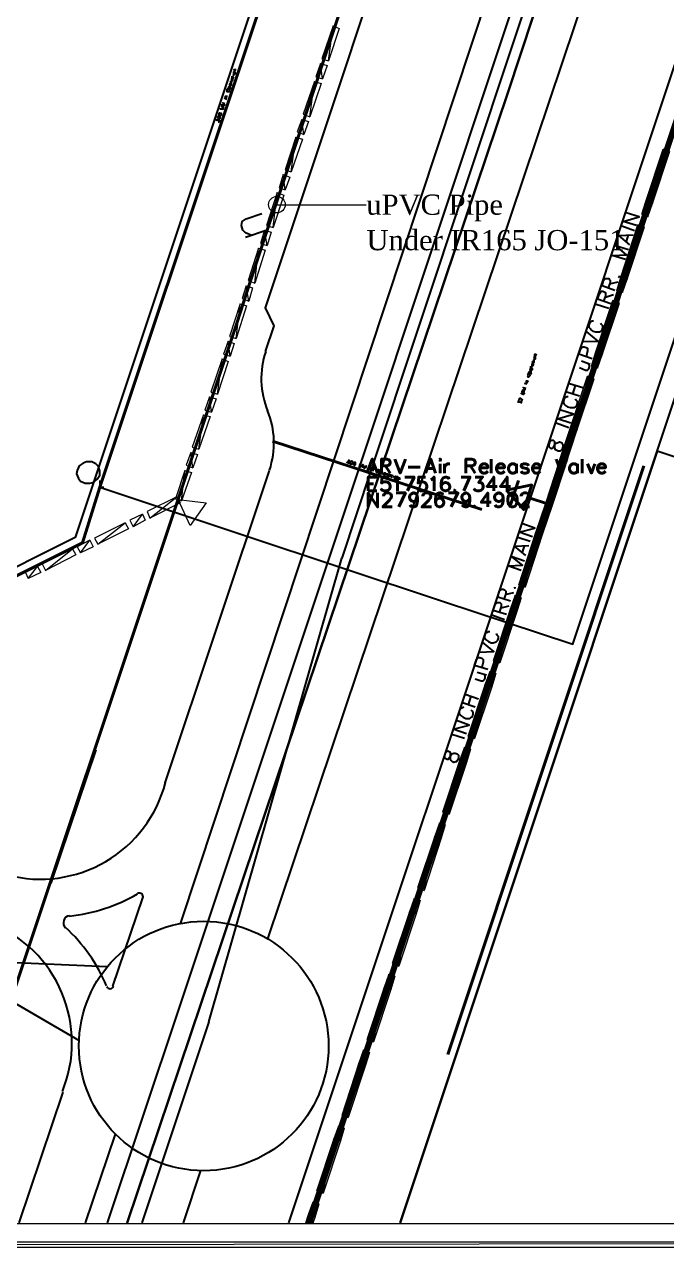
# Model space of a CAD drawing. Header units: inches. Extents: x 5 to 844, y 8 to 596.
# Drawn here: x 439 to 563.3, y 8.1 to 245.1 of the extents above; entities that cross this region are included whole.
import ezdxf

# ---------------------------------------------------------------- set-up
doc = ezdxf.new("R2010")
doc.units = ezdxf.units.IN
doc.header["$MEASUREMENT"] = 0
doc.layers.add('PDF_Geometry', color=7, linetype='Continuous')
doc.layers.add('PDF_Text', color=7, linetype='Continuous')
doc.styles.add('PDF Times New Roman', font='times.ttf')

msp = doc.modelspace()

# ---------------------------------------------------------------- linework, layer by layer
at = {"layer": 'PDF_Geometry', "color": 9, "lineweight": 25, "true_color": 0xbababa}
for points in [[(597.33, 591.67), (448.83, 145.68), (371.7, 106.98), (427.62, 274.76), (430.19, 282.47), (437.91, 279.9), (440.35, 287.61), (432.76, 290.19), (442.92, 321.04), (455.78, 359.61), (481.49, 436.75), (494.35, 475.32), (507.2, 513.89), (519.93, 552.46), (532.79, 591.03), (533.04, 591.67)], [(651.45, 591.67), (616.61, 486.5), (532.53, 231.82), (458.86, 12.87), (532.53, 231.82), (616.61, 486.5), (651.45, 591.67)], [(641.43, 591.67), (469.15, 70.85)], [(486.12, 67.9), (662, 591.67)], [(692.4, 118.74), (561.46, 162.39), (645.41, 414.77), (735.02, 384.94)], [(692.4, 118.74), (561.46, 162.39), (511.7, 12.87)], [(455.01, 62.5), (422.61, 63.91), (449.61, 48.23)], [(456.55, 30.1), (450.76, 12.87)], [(469.79, 12.87), (473.13, 23.03)]]:
    msp.add_lwpolyline(points, dxfattribs=at)
at = {"layer": 'PDF_Geometry', "lineweight": 25}
for points in [[(597.33, 591.67), (448.83, 145.68), (371.7, 106.98), (427.62, 274.76), (430.19, 282.47), (437.91, 279.9), (440.35, 287.61), (432.76, 290.19), (442.92, 321.04), (455.78, 359.61), (481.49, 436.75), (494.35, 475.32), (507.2, 513.89), (519.93, 552.46), (532.79, 591.03), (533.04, 591.67)], [(511.7, 12.87), (561.46, 162.39), (645.41, 414.76), (696.84, 569.04), (704.29, 591.67)], [(557.47, 206.1), (554.9, 206.88), (557.99, 207.78), (555.42, 208.55)], [(557.47, 206.1), (554.9, 206.88), (557.99, 207.78), (555.42, 208.55)], [(556.19, 202.38), (554, 204.18), (556.83, 204.3)], [(556.19, 202.38), (554, 204.18), (556.83, 204.3)], [(557.09, 205.08), (554.64, 205.98)], [(557.09, 205.08), (554.64, 205.98)], [(555.54, 203.02), (555.93, 204.3)], [(555.54, 203.02), (555.93, 204.3)], [(555.29, 199.55), (552.72, 200.32), (555.54, 200.45), (553.36, 202.25), (555.93, 201.48)], [(555.29, 199.55), (552.72, 200.32), (555.54, 200.45), (553.36, 202.25), (555.93, 201.48)], [(553.23, 193.5), (550.79, 194.4), (551.04, 195.43), (551.3, 195.82), (551.56, 195.82), (551.82, 195.82), (552.07, 195.82), (552.2, 195.56), (552.33, 195.43), (552.33, 195.05), (551.94, 194.02)], [(553.23, 193.5), (550.79, 194.4), (551.04, 195.43), (551.3, 195.82), (551.56, 195.82), (551.82, 195.82), (552.07, 195.82), (552.2, 195.56), (552.33, 195.43), (552.33, 195.05), (551.94, 194.02)], [(552.2, 194.79), (553.87, 195.18)], [(552.2, 194.79), (553.87, 195.18)], [(553.87, 196.2), (554, 196.08), (554.13, 196.2), (554.13, 196.33)], [(553.87, 196.2), (554, 196.08), (554.13, 196.2), (554.13, 196.33)], [(552.46, 190.93), (549.89, 191.83), (550.27, 192.86), (550.53, 193.25), (550.66, 193.38), (550.92, 193.38), (551.17, 193.25), (551.43, 193.12), (551.43, 192.86), (551.43, 192.48), (551.04, 191.45)], [(552.46, 190.93), (549.89, 191.83), (550.27, 192.86), (550.53, 193.25), (550.66, 193.38), (550.92, 193.38), (551.17, 193.25), (551.43, 193.12), (551.43, 192.86), (551.43, 192.48), (551.04, 191.45)], [(551.43, 192.22), (552.97, 192.73)], [(551.43, 192.22), (552.97, 192.73)], [(552.07, 190.03), (549.63, 190.8)], [(552.07, 190.03), (549.63, 190.8)], [(549.12, 187.59), (548.86, 187.59), (548.6, 187.46), (548.34, 187.2), (548.22, 186.82), (548.22, 186.43), (548.47, 186.18), (548.6, 185.92), (548.99, 185.66), (549.5, 185.53), (549.89, 185.53), (550.27, 185.53), (550.53, 185.66), (550.79, 185.92), (550.92, 186.43), (550.92, 186.69), (550.66, 186.95), (550.53, 187.2)], [(549.12, 187.59), (548.86, 187.59), (548.6, 187.46), (548.34, 187.2), (548.22, 186.82), (548.22, 186.43), (548.47, 186.18), (548.6, 185.92), (548.99, 185.66), (549.5, 185.53), (549.89, 185.53), (550.27, 185.53), (550.53, 185.66), (550.79, 185.92), (550.92, 186.43), (550.92, 186.69), (550.66, 186.95), (550.53, 187.2)], [(547.19, 183.61), (550.02, 183.73), (547.83, 185.53)], [(547.19, 183.61), (550.02, 183.73), (547.83, 185.53)], [(548.86, 180.26), (546.29, 181.16), (546.67, 182.19), (546.93, 182.45), (547.06, 182.58), (547.32, 182.58), (547.7, 182.45), (547.96, 182.32), (547.96, 182.19), (547.96, 181.81), (547.7, 180.65)], [(548.86, 180.26), (546.29, 181.16), (546.67, 182.19), (546.93, 182.45), (547.06, 182.58), (547.32, 182.58), (547.7, 182.45), (547.96, 182.32), (547.96, 182.19), (547.96, 181.81), (547.7, 180.65)], [(546.42, 178.59), (547.57, 178.08), (547.96, 178.08), (548.22, 178.33), (548.34, 178.72), (548.34, 178.98), (548.09, 179.49)], [(546.42, 178.59), (547.57, 178.08), (547.96, 178.08), (548.22, 178.33), (548.34, 178.72), (548.34, 178.98), (548.09, 179.49)], [(546.8, 179.88), (548.47, 179.23)], [(546.8, 179.88), (548.47, 179.23)], [(544.49, 175.51), (547.06, 174.73)], [(544.49, 175.51), (547.06, 174.73)], [(546.42, 173.06), (543.97, 173.83)], [(546.42, 173.06), (543.97, 173.83)], [(545.13, 173.45), (545.64, 175.12)], [(545.13, 173.45), (545.64, 175.12)], [(544.23, 172.93), (543.97, 172.93), (543.72, 172.81), (543.46, 172.55), (543.33, 172.03), (543.33, 171.78), (543.46, 171.52), (543.72, 171.26), (544.1, 171.01), (544.62, 170.88), (545, 170.88), (545.39, 170.88), (545.64, 171.01), (545.9, 171.26), (546.03, 171.65), (546.03, 172.03), (545.77, 172.29), (545.64, 172.55)], [(544.23, 172.93), (543.97, 172.93), (543.72, 172.81), (543.46, 172.55), (543.33, 172.03), (543.33, 171.78), (543.46, 171.52), (543.72, 171.26), (544.1, 171.01), (544.62, 170.88), (545, 170.88), (545.39, 170.88), (545.64, 171.01), (545.9, 171.26), (546.03, 171.65), (546.03, 172.03), (545.77, 172.29), (545.64, 172.55)], [(544.74, 167.79), (542.17, 168.69), (545.26, 169.59), (542.82, 170.36)], [(544.74, 167.79), (542.17, 168.69), (545.26, 169.59), (542.82, 170.36)], [(544.36, 166.89), (541.92, 167.79)], [(544.36, 166.89), (541.92, 167.79)], [(540.5, 163.68), (540.5, 163.29), (540.76, 163.03), (541.02, 162.91), (541.27, 163.03), (541.4, 163.16), (541.66, 163.68), (541.92, 163.93), (542.3, 164.06), (542.56, 164.19), (542.94, 164.06), (543.07, 163.81), (543.2, 163.68), (543.2, 163.29), (543.07, 162.78), (542.82, 162.52), (542.69, 162.39), (542.3, 162.39), (542.04, 162.52), (541.79, 162.65), (541.66, 163.03), (541.66, 163.42), (541.66, 163.93), (541.66, 164.19), (541.4, 164.45), (541.14, 164.45), (540.89, 164.45), (540.63, 164.06), (540.5, 163.68)], [(540.5, 163.68), (540.5, 163.29), (540.76, 163.03), (541.02, 162.91), (541.27, 163.03), (541.4, 163.16), (541.66, 163.68), (541.92, 163.93), (542.3, 164.06), (542.56, 164.19), (542.94, 164.06), (543.07, 163.81), (543.2, 163.68), (543.2, 163.29), (543.07, 162.78), (542.82, 162.52), (542.69, 162.39), (542.3, 162.39), (542.04, 162.52), (541.79, 162.65), (541.66, 163.03), (541.66, 163.42), (541.66, 163.93), (541.66, 164.19), (541.4, 164.45), (541.14, 164.45), (540.89, 164.45), (540.63, 164.06), (540.5, 163.68)], [(537.29, 145.81), (534.72, 146.71), (537.8, 147.48), (535.23, 148.38)], [(537.29, 145.81), (534.72, 146.71), (537.8, 147.48), (535.23, 148.38)], [(536.9, 144.91), (534.46, 145.68)], [(536.9, 144.91), (534.46, 145.68)], [(536, 142.21), (533.82, 144.01), (536.64, 144.14)], [(536, 142.21), (533.82, 144.01), (536.64, 144.14)], [(535.36, 142.85), (535.74, 144.01)], [(535.36, 142.85), (535.74, 144.01)], [(535.1, 139.25), (532.53, 140.15), (535.36, 140.28), (533.17, 142.08), (535.74, 141.18)], [(535.1, 139.25), (532.53, 140.15), (535.36, 140.28), (533.17, 142.08), (535.74, 141.18)], [(533.04, 133.34), (530.6, 134.11), (530.86, 135.26), (531.12, 135.52), (531.37, 135.65), (531.63, 135.65), (531.89, 135.52), (532.02, 135.39), (532.14, 135.26), (532.14, 134.75), (531.76, 133.72)], [(533.04, 133.34), (530.6, 134.11), (530.86, 135.26), (531.12, 135.52), (531.37, 135.65), (531.63, 135.65), (531.89, 135.52), (532.02, 135.39), (532.14, 135.26), (532.14, 134.75), (531.76, 133.72)], [(533.69, 136.04), (533.82, 135.91), (533.94, 135.91), (533.94, 136.04)], [(533.69, 136.04), (533.82, 135.91), (533.94, 135.91), (533.94, 136.04)], [(532.27, 130.76), (529.7, 131.54), (530.09, 132.69), (530.34, 132.95), (530.47, 133.08), (530.73, 133.08), (530.99, 133.08), (531.24, 132.82), (531.24, 132.69), (531.24, 132.31), (530.86, 131.15)], [(532.27, 130.76), (529.7, 131.54), (530.09, 132.69), (530.34, 132.95), (530.47, 133.08), (530.73, 133.08), (530.99, 133.08), (531.24, 132.82), (531.24, 132.69), (531.24, 132.31), (530.86, 131.15)], [(532.02, 134.62), (533.69, 135.01)], [(532.02, 134.62), (533.69, 135.01)], [(531.89, 129.74), (529.44, 130.64)], [(531.89, 129.74), (529.44, 130.64)], [(531.24, 132.05), (532.79, 132.44)], [(531.24, 132.05), (532.79, 132.44)], [(529.06, 127.42), (528.67, 127.42), (528.42, 127.17), (528.16, 127.04), (528.03, 126.52), (528.03, 126.27), (528.29, 125.88), (528.42, 125.75), (528.8, 125.49), (529.32, 125.24), (529.7, 125.24), (530.09, 125.37), (530.34, 125.49), (530.6, 125.75), (530.73, 126.14), (530.73, 126.52), (530.47, 126.78), (530.34, 127.04)], [(529.06, 127.42), (528.67, 127.42), (528.42, 127.17), (528.16, 127.04), (528.03, 126.52), (528.03, 126.27), (528.29, 125.88), (528.42, 125.75), (528.8, 125.49), (529.32, 125.24), (529.7, 125.24), (530.09, 125.37), (530.34, 125.49), (530.6, 125.75), (530.73, 126.14), (530.73, 126.52), (530.47, 126.78), (530.34, 127.04)], [(527, 123.44), (529.83, 123.57), (527.65, 125.37)], [(527, 123.44), (529.83, 123.57), (527.65, 125.37)], [(528.67, 120.09), (526.1, 120.87), (526.49, 122.02), (526.75, 122.28), (526.87, 122.41), (527.13, 122.41), (527.52, 122.28), (527.77, 122.02), (527.77, 121.89), (527.77, 121.51), (527.52, 120.48)], [(528.67, 120.09), (526.1, 120.87), (526.49, 122.02), (526.75, 122.28), (526.87, 122.41), (527.13, 122.41), (527.52, 122.28), (527.77, 122.02), (527.77, 121.89), (527.77, 121.51), (527.52, 120.48)], [(526.23, 118.29), (527.39, 117.91), (527.77, 117.91), (528.03, 118.17), (528.16, 118.42), (528.16, 118.81), (527.9, 119.19)], [(526.23, 118.29), (527.39, 117.91), (527.77, 117.91), (528.03, 118.17), (528.16, 118.42), (528.16, 118.81), (527.9, 119.19)], [(526.62, 119.58), (528.42, 119.07)], [(526.62, 119.58), (528.42, 119.07)], [(524.3, 115.34), (526.87, 114.44)], [(524.3, 115.34), (526.87, 114.44)], [(524.95, 113.28), (525.46, 114.95)], [(524.95, 113.28), (525.46, 114.95)], [(524.05, 112.77), (523.79, 112.64), (523.53, 112.51), (523.27, 112.38), (523.15, 111.87), (523.15, 111.61), (523.4, 111.22), (523.53, 111.09), (523.92, 110.84), (524.43, 110.58), (524.82, 110.58), (525.2, 110.58), (525.46, 110.84), (525.72, 110.97), (525.85, 111.48), (525.85, 111.74), (525.59, 112.12), (525.46, 112.25)], [(524.05, 112.77), (523.79, 112.64), (523.53, 112.51), (523.27, 112.38), (523.15, 111.87), (523.15, 111.61), (523.4, 111.22), (523.53, 111.09), (523.92, 110.84), (524.43, 110.58), (524.82, 110.58), (525.2, 110.58), (525.46, 110.84), (525.72, 110.97), (525.85, 111.48), (525.85, 111.74), (525.59, 112.12), (525.46, 112.25)], [(526.23, 112.77), (523.79, 113.67)], [(526.23, 112.77), (523.79, 113.67)], [(524.56, 107.62), (521.99, 108.52), (525.07, 109.29), (522.63, 110.19)], [(524.56, 107.62), (521.99, 108.52), (525.07, 109.29), (522.63, 110.19)], [(524.17, 106.72), (521.73, 107.49)], [(524.17, 106.72), (521.73, 107.49)], [(520.32, 103.38), (520.32, 102.99), (520.57, 102.87), (520.83, 102.74), (521.09, 102.74), (521.22, 102.99), (521.47, 103.38), (521.73, 103.77), (522.12, 103.89), (522.37, 103.89), (522.76, 103.77), (522.89, 103.64), (523.02, 103.51), (523.02, 102.99), (522.89, 102.61), (522.63, 102.22), (522.5, 102.22), (522.12, 102.09), (521.86, 102.22), (521.6, 102.48), (521.47, 102.74), (521.47, 103.12), (521.47, 103.64), (521.47, 104.02), (521.22, 104.15), (520.96, 104.28), (520.7, 104.15), (520.45, 103.89), (520.32, 103.38)], [(520.32, 103.38), (520.32, 102.99), (520.57, 102.87), (520.83, 102.74), (521.09, 102.74), (521.22, 102.99), (521.47, 103.38), (521.73, 103.77), (522.12, 103.89), (522.37, 103.89), (522.76, 103.77), (522.89, 103.64), (523.02, 103.51), (523.02, 102.99), (522.89, 102.61), (522.63, 102.22), (522.5, 102.22), (522.12, 102.09), (521.86, 102.22), (521.6, 102.48), (521.47, 102.74), (521.47, 103.12), (521.47, 103.64), (521.47, 104.02), (521.22, 104.15), (520.96, 104.28), (520.7, 104.15), (520.45, 103.89), (520.32, 103.38)]]:
    msp.add_lwpolyline(points, dxfattribs=at)
at = {"layer": 'PDF_Geometry', "color": 252, "lineweight": 20, "true_color": 0x989898}
for points in [[(533.04, 591.67), (532.79, 591.03), (519.93, 552.46), (507.2, 513.89), (494.35, 475.32), (481.49, 436.75), (455.78, 359.61), (442.92, 321.04), (432.76, 290.19), (440.35, 287.61), (437.91, 279.9), (430.19, 282.47), (427.62, 274.76), (371.7, 106.98), (448.83, 145.68), (597.33, 591.67)], [(704.29, 591.67), (696.84, 569.04), (645.41, 414.76), (561.46, 162.39), (511.7, 12.87)]]:
    msp.add_lwpolyline(points, dxfattribs=at)
at = {"layer": 'PDF_Geometry', "color": 252, "lineweight": 25, "true_color": 0x989898}
for points in [[(619.18, 591.67), (485.6, 190.16), (487.28, 186.69), (485.6, 181.68)], [(682.69, 591.67), (542.82, 171.13)], [(562.1, 327.47), (506.05, 158.66), (500.39, 141.69)], [(559.91, 328.11), (503.86, 159.43)], [(542.82, 171.13), (490.1, 12.87)], [(503.86, 159.43), (468.89, 54.4)], [(486.38, 158.66), (466.19, 98.11)], [(474.68, 51.83), (500.39, 141.69)], [(461.82, 75.87), (456.03, 58.77)], [(468.89, 54.4), (455.01, 12.87)], [(474.68, 51.83), (461.69, 12.87)], [(446.39, 38.2), (437.91, 12.87)]]:
    msp.add_lwpolyline(points, dxfattribs=at)
at = {"layer": 'PDF_Geometry', "color": 212, "lineweight": 40, "true_color": 0xb800b8}
for points in [[(485.99, 205.2), (488.3, 212.15), (518.26, 302.66), (566.09, 446.39), (614.55, 591.67)], [(485.99, 205.2), (482.65, 195.18), (480.08, 187.2), (421.96, 12.87)]]:
    msp.add_lwpolyline(points, dxfattribs=at)
at = {"layer": 'PDF_Geometry', "color": 3, "lineweight": 90}
for points in [[(686.81, 591.67), (681.02, 574.31), (629.6, 420.04), (543.07, 159.95), (540.5, 152.11)], [(494.09, 12.87), (540.5, 152.11)]]:
    msp.add_lwpolyline(points, dxfattribs=at)
at = {"layer": 'PDF_Geometry', "color": 6, "lineweight": 40}
for points in [[(454.11, 156.99), (504.12, 307.03)], [(487.02, 164.32), (527.52, 151.08)], [(520.96, 45.53), (558.89, 159.56)], [(370.15, 106.34), (372.34, 105.69), (380.05, 109.55), (450.25, 144.65), (453.59, 155.45), (454.11, 156.99)], [(533.04, 151.98), (534.59, 156.74)], [(532.27, 154.81), (537.16, 155.84), (535.62, 151.08), (532.27, 154.81)], [(536.39, 153.39), (540.5, 152.11)]]:
    msp.add_lwpolyline(points, dxfattribs=at)
at = {"layer": 'PDF_Geometry', "color": 3, "lineweight": 0}
for points in [[(496.53, 238.37), (497.82, 237.99), (498.72, 244.8), (496.53, 238.37)], [(497.82, 237.99), (498.72, 244.8), (499.88, 244.29), (497.82, 237.99)], [(495.38, 234.9), (496.66, 234.52), (496.28, 237.47), (495.38, 234.9)], [(496.66, 234.52), (496.28, 237.47), (497.56, 237.09), (496.66, 234.52)], [(492.93, 227.7), (494.22, 227.19), (495.12, 234), (492.93, 227.7)], [(494.22, 227.19), (495.12, 234), (496.4, 233.62), (494.22, 227.19)], [(491.78, 224.23), (493.06, 223.72), (492.68, 226.67), (491.78, 224.23)], [(493.06, 223.72), (492.68, 226.67), (493.96, 226.29), (493.06, 223.72)], [(489.46, 216.9), (490.62, 216.52), (491.52, 223.2), (489.46, 216.9)], [(490.62, 216.52), (491.52, 223.2), (492.8, 222.82), (490.62, 216.52)], [(562.61, 220.89), (560.56, 210.35), (559.27, 210.73), (562.61, 220.89)], [(563.9, 220.5), (562.61, 220.89), (560.56, 210.35), (563.9, 220.5)], [(488.3, 213.43), (489.46, 213.05), (489.08, 216), (488.3, 213.43)], [(489.46, 213.05), (489.08, 216), (490.36, 215.49), (489.46, 213.05)], [(485.86, 206.1), (487.15, 205.72), (487.92, 212.53), (485.86, 206.1)], [(487.15, 205.72), (487.92, 212.53), (489.2, 212.02), (487.15, 205.72)], [(559.27, 210.73), (559.66, 207.78), (558.5, 208.29), (559.27, 210.73)], [(560.56, 210.35), (559.27, 210.73), (559.66, 207.78), (560.56, 210.35)], [(557.73, 206.23), (555.67, 195.69), (554.39, 196.08), (557.73, 206.23)], [(559.01, 205.85), (557.73, 206.23), (555.67, 195.69), (559.01, 205.85)], [(484.7, 202.63), (485.99, 202.25), (485.48, 205.2), (484.7, 202.63)], [(485.99, 202.25), (485.48, 205.2), (486.76, 204.82), (485.99, 202.25)], [(482.26, 195.43), (483.55, 194.92), (484.32, 201.73), (482.26, 195.43)], [(483.55, 194.92), (484.32, 201.73), (485.6, 201.35), (483.55, 194.92)], [(481.1, 191.96), (482.39, 191.45), (481.88, 194.4), (481.1, 191.96)], [(482.39, 191.45), (481.88, 194.4), (483.16, 194.02), (482.39, 191.45)], [(554.39, 196.08), (554.77, 193.12), (553.62, 193.5), (554.39, 196.08)], [(555.67, 195.69), (554.39, 196.08), (554.77, 193.12), (555.67, 195.69)], [(478.66, 184.63), (479.95, 184.25), (480.72, 190.93), (478.66, 184.63)], [(479.95, 184.25), (480.72, 190.93), (482, 190.55), (479.95, 184.25)], [(552.84, 191.58), (550.79, 181.03), (549.5, 181.42), (552.84, 191.58)], [(554.13, 191.06), (552.84, 191.58), (550.79, 181.03), (554.13, 191.06)], [(477.5, 181.16), (478.79, 180.78), (478.4, 183.73), (477.5, 181.16)], [(478.79, 180.78), (478.4, 183.73), (479.56, 183.22), (478.79, 180.78)], [(475.06, 173.83), (476.35, 173.45), (477.25, 180.26), (475.06, 173.83)], [(476.35, 173.45), (477.25, 180.26), (478.4, 179.75), (476.35, 173.45)], [(549.5, 181.42), (549.89, 178.46), (548.73, 178.85), (549.5, 181.42)], [(550.79, 181.03), (549.5, 181.42), (549.89, 178.46), (550.79, 181.03)], [(547.96, 176.92), (545.9, 166.38), (544.62, 166.76), (547.96, 176.92)], [(549.24, 176.41), (547.96, 176.92), (545.9, 166.38), (549.24, 176.41)], [(473.9, 170.36), (475.19, 169.98), (474.8, 172.93), (473.9, 170.36)], [(475.19, 169.98), (474.8, 172.93), (476.09, 172.55), (475.19, 169.98)], [(471.46, 163.16), (472.75, 162.78), (473.65, 169.46), (471.46, 163.16)], [(472.75, 162.78), (473.65, 169.46), (474.93, 169.08), (472.75, 162.78)], [(544.62, 166.76), (543.72, 159.69), (542.43, 160.21), (544.62, 166.76)], [(545.9, 166.38), (544.62, 166.76), (543.72, 159.69), (545.9, 166.38)], [(470.31, 159.69), (471.59, 159.18), (471.21, 162.13), (470.31, 159.69)], [(471.59, 159.18), (471.21, 162.13), (472.49, 161.75), (471.59, 159.18)], [(539.86, 152.24), (541.14, 151.85), (542.43, 160.21), (539.86, 152.24)], [(541.14, 151.85), (542.43, 160.21), (543.72, 159.69), (541.14, 151.85)], [(543.72, 159.69), (542.43, 160.21)], [(468.25, 153.14), (469.41, 152.75), (470.05, 158.66), (468.25, 153.14)], [(469.41, 152.75), (470.05, 158.66), (471.33, 158.28), (469.41, 152.75)], [(462.72, 150.69), (463.23, 149.41), (468.51, 153.52), (462.72, 150.69)], [(463.23, 149.41), (468.51, 153.52), (469.15, 152.36), (463.23, 149.41)], [(537.93, 146.58), (539.22, 146.19), (539.86, 152.24), (537.93, 146.58)], [(539.22, 146.19), (539.86, 152.24), (541.14, 151.85), (539.22, 146.19)], [(539.86, 152.24), (541.14, 151.85)], [(459.38, 149.02), (460.02, 147.74), (461.82, 150.18), (459.38, 149.02)], [(460.02, 147.74), (461.82, 150.18), (462.33, 149.02), (460.02, 147.74)], [(452.56, 145.55), (453.21, 144.39), (458.48, 148.51), (452.56, 145.55)], [(453.21, 144.39), (458.48, 148.51), (459.12, 147.35), (453.21, 144.39)], [(449.22, 143.88), (449.86, 142.72), (451.66, 145.16), (449.22, 143.88)], [(449.86, 142.72), (451.66, 145.16), (452.31, 143.88), (449.86, 142.72)], [(534.59, 136.42), (535.87, 136.04), (537.93, 146.58), (534.59, 136.42)], [(535.87, 136.04), (537.93, 146.58), (539.22, 146.19), (535.87, 136.04)], [(442.41, 140.54), (443.05, 139.25), (448.32, 143.49), (442.41, 140.54)], [(443.05, 139.25), (448.32, 143.49), (448.96, 142.34), (443.05, 139.25)], [(439.19, 138.86), (439.71, 137.71), (441.51, 140.02), (439.19, 138.86)], [(439.71, 137.71), (441.51, 140.02), (442.15, 138.86), (439.71, 137.71)], [(533.04, 131.92), (534.33, 131.54), (533.94, 134.49), (533.04, 131.92)], [(534.33, 131.54), (533.94, 134.49), (535.1, 133.98), (534.33, 131.54)], [(529.7, 121.77), (530.99, 121.38), (533.04, 131.92), (529.7, 121.77)], [(530.99, 121.38), (533.04, 131.92), (534.33, 131.54), (530.99, 121.38)], [(528.16, 117.27), (529.44, 116.75), (529.06, 119.71), (528.16, 117.27)], [(529.44, 116.75), (529.06, 119.71), (530.22, 119.32), (529.44, 116.75)], [(524.82, 107.11), (526.1, 106.72), (528.16, 117.27), (524.82, 107.11)], [(526.1, 106.72), (528.16, 117.27), (529.44, 116.75), (526.1, 106.72)], [(523.27, 102.61), (524.56, 102.09), (524.17, 105.05), (523.27, 102.61)], [(524.56, 102.09), (524.17, 105.05), (525.33, 104.67), (524.56, 102.09)], [(519.93, 92.45), (521.22, 92.07), (523.27, 102.61), (519.93, 92.45)], [(521.22, 92.07), (523.27, 102.61), (524.56, 102.09), (521.22, 92.07)], [(518.39, 87.82), (519.67, 87.44), (519.29, 90.4), (518.39, 87.82)], [(519.67, 87.44), (519.29, 90.4), (520.45, 90.01), (519.67, 87.44)], [(515.05, 77.8), (516.33, 77.28), (518.39, 87.82), (515.05, 77.8)], [(516.33, 77.28), (518.39, 87.82), (519.67, 87.44), (516.33, 77.28)], [(513.5, 73.17), (514.79, 72.78), (514.4, 75.74), (513.5, 73.17)], [(514.79, 72.78), (514.4, 75.74), (515.56, 75.35), (514.79, 72.78)], [(510.16, 63.14), (511.45, 62.63), (513.5, 73.17), (510.16, 63.14)], [(511.45, 62.63), (513.5, 73.17), (514.79, 72.78), (511.45, 62.63)], [(508.62, 58.51), (509.9, 58.13), (509.52, 61.08), (508.62, 58.51)], [(509.9, 58.13), (509.52, 61.08), (510.67, 60.7), (509.9, 58.13)], [(505.27, 48.35), (506.56, 47.97), (508.62, 58.51), (505.27, 48.35)], [(506.56, 47.97), (508.62, 58.51), (509.9, 58.13), (506.56, 47.97)], [(503.73, 43.85), (505.02, 43.47), (504.63, 46.43), (503.73, 43.85)], [(505.02, 43.47), (504.63, 46.43), (505.79, 45.91), (505.02, 43.47)], [(500.39, 33.7), (501.67, 33.31), (503.73, 43.85), (500.39, 33.7)], [(501.67, 33.31), (503.73, 43.85), (505.02, 43.47), (501.67, 33.31)], [(498.85, 29.2), (500.13, 28.81), (499.75, 31.64), (498.85, 29.2)], [(500.13, 28.81), (499.75, 31.64), (500.9, 31.26), (500.13, 28.81)], [(495.5, 19.04), (496.79, 18.66), (498.85, 29.2), (495.5, 19.04)], [(496.79, 18.66), (498.85, 29.2), (500.13, 28.81), (496.79, 18.66)], [(494.86, 16.98), (495.25, 14.03), (493.96, 14.54), (494.86, 16.98)], [(496.02, 16.6), (494.86, 16.98), (495.25, 14.03), (496.02, 16.6)], [(493.96, 14.54), (494.86, 12.87), (493.45, 12.87), (493.96, 14.54)], [(495.25, 14.03), (493.96, 14.54), (494.86, 12.87), (495.25, 14.03)]]:
    msp.add_lwpolyline(points, dxfattribs=at)
at = {"layer": 'PDF_Geometry', "color": 1, "lineweight": 25}
for points in [[(479.05, 234.9), (479.43, 234.77), (479.56, 234.9)], [(479.05, 234.65), (479.43, 234.52)], [(479.18, 235.29), (479.18, 235.29)], [(479.18, 234.77), (479.18, 235.03)], [(479.3, 235.29), (479.56, 235.16)], [(479.43, 235.67), (479.43, 235.55), (479.43, 235.42), (479.56, 235.42), (479.69, 235.42), (479.69, 235.55), (479.82, 235.55), (479.82, 235.67), (479.69, 235.8), (479.56, 235.8), (479.43, 235.8), (479.43, 235.67)], [(479.69, 236.06), (479.56, 236.19), (479.56, 236.32), (479.69, 236.32), (479.95, 236.32)], [(479.82, 235.93), (479.56, 236.06)], [(478.15, 232.33), (478.15, 232.2), (478.15, 232.07), (478.28, 232.07), (478.4, 232.07), (478.53, 232.07), (478.66, 232.07), (478.66, 232.2), (478.66, 232.33), (478.66, 232.46), (478.53, 232.46), (478.4, 232.59), (478.28, 232.59), (478.28, 232.46), (478.15, 232.46), (478.15, 232.33)], [(478.4, 232.72), (478.92, 232.59)], [(478.53, 232.72), (478.53, 232.85), (478.53, 232.97), (478.66, 232.97), (478.66, 233.1), (478.79, 232.97), (478.79, 232.85), (478.79, 232.72), (478.66, 232.59)], [(478.79, 233.23), (478.92, 233.62), (478.79, 233.62), (478.66, 233.49), (478.66, 233.36), (478.79, 233.23), (478.92, 233.23), (479.05, 233.36), (479.05, 233.49), (479.05, 233.62)], [(479.18, 233.75), (478.79, 233.87)], [(478.92, 233.75), (478.92, 233.87), (478.92, 234), (478.92, 234.13)], [(479.18, 234.52), (479.05, 234.52), (479.05, 234.39), (479.05, 234.26), (479.05, 234.13), (479.18, 234.13), (479.3, 234.26), (479.3, 234.39), (479.3, 234.52)], [(477.63, 229.25), (477.12, 229.5), (477.76, 229.5), (477.38, 229.89), (477.76, 229.76)], [(478.15, 230.53), (477.63, 230.79)], [(478.15, 230.79), (477.89, 230.92), (477.89, 231.05), (477.89, 231.17), (478.02, 231.17), (478.28, 231.17)], [(476.6, 227.7), (476.6, 227.57), (476.73, 227.45), (476.86, 227.45), (476.99, 227.45), (477.12, 227.57), (477.12, 227.7), (477.12, 227.83), (476.99, 227.83), (476.86, 227.83), (476.73, 227.96), (476.6, 227.83), (476.6, 227.7)], [(477.38, 228.6), (476.86, 228.73), (477.5, 228.73), (477.12, 229.25), (477.63, 228.99)], [(476.09, 226.42), (476.22, 226.67), (476.35, 226.55), (476.48, 226.55), (476.48, 226.67), (476.6, 226.67), (476.73, 226.55), (476.73, 226.42), (476.73, 226.29), (476.6, 226.29), (476.6, 226.16), (476.48, 226.16)], [(476.35, 227.19), (476.35, 227.06), (476.48, 226.93), (476.6, 226.93), (476.6, 226.8), (476.73, 226.8), (476.86, 226.93), (476.86, 227.06), (476.86, 227.19), (476.73, 227.32), (476.6, 227.32), (476.48, 227.32), (476.35, 227.19)], [(483.03, 204.18), (481.75, 204.69), (481.23, 205.2), (480.98, 206.1), (481.1, 206.88), (481.88, 207.39), (484.96, 208.42)], [(485.99, 205.2), (481.75, 203.79)], [(537.29, 180.13), (537.29, 180.13)], [(537.54, 180.39), (537.67, 180.26), (537.8, 180.26), (537.93, 180.26), (537.93, 180.39), (537.93, 180.52), (537.8, 180.65), (537.67, 180.65), (537.67, 180.52), (537.54, 180.39)], [(538.06, 180.78), (537.67, 180.78)], [(537.8, 180.78), (537.8, 180.91), (537.8, 181.03), (537.8, 181.16), (537.93, 181.16), (538.19, 181.03)], [(537.16, 177.31), (536.64, 177.56), (536.64, 177.69), (536.77, 177.82), (536.9, 177.82), (537.03, 177.82), (537.03, 177.69), (537.03, 177.56), (536.9, 177.43)], [(536.9, 178.08), (537.03, 178.46), (536.9, 178.33), (536.9, 178.21), (536.9, 178.08), (537.03, 178.08), (537.16, 178.08), (537.29, 178.21), (537.29, 178.33), (537.16, 178.33)], [(537.03, 178.59), (537.03, 178.72), (537.03, 178.85)], [(537.29, 178.59), (537.03, 178.59), (537.16, 178.59)], [(537.16, 179.75), (537.54, 179.62), (537.67, 179.62), (537.67, 179.75)], [(537.54, 179.23), (537.29, 179.36), (537.16, 179.23), (537.16, 179.11), (537.16, 178.98), (537.29, 178.98), (537.42, 178.98), (537.54, 179.11), (537.54, 179.23), (537.54, 179.36)], [(537.29, 179.62), (537.42, 179.88)], [(537.42, 180.01), (537.8, 180.01)], [(536.26, 175.38), (535.74, 175.51)], [(536.39, 175.63), (536, 175.76)], [(536.13, 175.63), (536.13, 175.76), (536.13, 175.89), (536.13, 176.02), (536.26, 176.02), (536.52, 175.89)], [(536.26, 177.05), (536.39, 176.92), (536.39, 176.79), (536.52, 176.79), (536.64, 176.79), (536.77, 176.92), (536.9, 177.05), (536.77, 177.18), (536.77, 177.31), (536.64, 177.31), (536.52, 177.31), (536.39, 177.31), (536.39, 177.18), (536.26, 177.05)], [(535.62, 173.32), (535.1, 173.58), (535.74, 173.58), (535.23, 173.96), (535.74, 173.83)], [(535.87, 174.09), (535.36, 174.22), (535.87, 174.35), (535.49, 174.73), (536, 174.61)], [(534.59, 171.78), (534.59, 172.16), (534.72, 171.91), (534.84, 172.03), (534.97, 172.03), (535.1, 172.03), (535.1, 171.91), (535.1, 171.78), (534.97, 171.65)], [(534.84, 172.29), (534.72, 172.42), (534.72, 172.55), (534.84, 172.55), (534.84, 172.68), (534.97, 172.68), (535.1, 172.55), (535.23, 172.16), (535.36, 172.55)], [(449.48, 157.12), (449.86, 156.61), (450.76, 156.22), (451.66, 156.22), (452.31, 156.35), (453.08, 156.99), (453.59, 157.76), (453.59, 158.53), (453.33, 159.43), (452.82, 159.95), (452.05, 160.33), (451.02, 160.33), (450.38, 160.08), (449.61, 159.56), (449.22, 158.66), (449.09, 158.02), (449.48, 157.12)], [(501.67, 160.72), (501.93, 160.59), (501.67, 160.46), (501.8, 160.46), (501.93, 160.33), (501.93, 160.21), (501.8, 160.08), (501.67, 160.08), (501.55, 160.21), (501.42, 160.21), (501.42, 160.33)], [(502.32, 160.46), (502.19, 160.33), (502.06, 160.33), (502.06, 160.21), (502.06, 160.08), (502.06, 159.95), (502.19, 159.95), (502.32, 159.95), (502.45, 159.95), (502.57, 160.08), (502.57, 160.21), (502.57, 160.33), (502.45, 160.33), (502.45, 160.46), (502.32, 160.46)], [(502.96, 160.21), (502.83, 160.21), (502.7, 160.08), (502.7, 159.82), (502.83, 159.69), (502.96, 159.69), (503.09, 159.82), (503.09, 159.95), (503.09, 160.08), (503.09, 160.21), (502.96, 160.21)], [(503.86, 159.43), (503.99, 159.95), (503.99, 159.31), (504.5, 159.82), (504.25, 159.31)], [(504.5, 159.18), (504.63, 159.69), (504.76, 159.05), (505.15, 159.56), (505.02, 159.05)], [(505.79, 158.79), (506.05, 159.31)], [(506.05, 158.66), (506.17, 159.05)], [(506.17, 158.92), (506.3, 158.92), (506.43, 158.92), (506.43, 158.79), (506.43, 158.53)], [(507.59, 158.79), (507.46, 158.79), (507.46, 158.66), (507.33, 158.66), (507.33, 158.53), (507.33, 158.41), (507.33, 158.28), (507.46, 158.15), (507.59, 158.15), (507.59, 158.28), (507.72, 158.28), (507.85, 158.41), (507.85, 158.53), (507.72, 158.53), (507.72, 158.66), (507.59, 158.79)], [(453.59, 156.74), (453.59, 155.45), (454.36, 155.45)], [(507.85, 157.89), (507.97, 158.41), (508.1, 158.41), (508.23, 158.41), (508.23, 158.28), (508.23, 158.15), (508.23, 158.02), (508.1, 158.02), (507.97, 158.02), (507.85, 158.15)], [(508.49, 158.02), (508.87, 158.02), (508.87, 158.15), (508.75, 158.15), (508.62, 158.15), (508.49, 158.02), (508.49, 157.89), (508.62, 157.89), (508.75, 157.76), (508.87, 157.89)], [(509, 157.76), (509.13, 158.02), (509, 157.89)], [(509.13, 158.02), (509.26, 158.02), (509.39, 158.02)], [(509.9, 157.76), (509.77, 157.51), (509.65, 157.51), (509.52, 157.51), (509.52, 157.63), (509.39, 157.63), (509.39, 157.76), (509.52, 157.89), (509.65, 157.89), (509.77, 157.89), (509.77, 157.76)], [(510.16, 157.89), (510.03, 157.51), (510.03, 157.38), (510.16, 157.38)], [(510.03, 157.76), (510.29, 157.63)], [(510.55, 157.63), (510.42, 157.25)], [(510.55, 157.76), (510.55, 157.76)], [(510.93, 157.51), (510.8, 157.51), (510.67, 157.38), (510.67, 157.25), (510.67, 157.12), (510.8, 157.12), (510.93, 157.12), (511.06, 157.12), (511.06, 157.25), (511.06, 157.38), (510.93, 157.38), (510.93, 157.51)], [(511.19, 156.99), (511.32, 157.38)], [(511.32, 157.25), (511.45, 157.25), (511.57, 157.25), (511.57, 157.12), (511.57, 156.86)]]:
    msp.add_lwpolyline(points, dxfattribs=at)
at = {"layer": 'PDF_Geometry', "color": 4, "lineweight": 25}
msp.add_lwpolyline([(453.59, 155.45), (481.23, 146.19), (519.93, 133.34), (545.13, 124.98), (579.84, 229.25), (621.24, 215.49)], dxfattribs=at)
at = {"layer": 'PDF_Geometry', "lineweight": 0}
for points in [[(487.79, 210.09), (491.13, 210.09)], [(491.13, 210.09), (499.49, 210.09), (505.15, 210.09)], [(10.56, 12.74), (716.71, 12.74)], [(6.31, 9.14), (5.16, 8.11), (716.71, 9.11)], [(5.16, 8.11), (716.71, 9.11)], [(716.71, 8.11), (5.16, 8.11)], [(716.71, 9.14), (6.31, 9.14)]]:
    msp.add_lwpolyline(points, dxfattribs=at)
at = {"layer": 'PDF_Geometry', "lineweight": 40}
for points in [[(505.27, 158.15), (506.3, 160.85), (507.33, 158.15)], [(505.66, 159.05), (506.95, 159.05)], [(508.1, 158.15), (508.1, 160.85), (509.13, 160.85), (509.52, 160.72), (509.65, 160.59), (509.77, 160.33), (509.77, 160.08), (509.65, 159.82), (509.52, 159.69), (509.13, 159.56), (508.1, 159.56)], [(508.87, 159.56), (509.77, 158.15)], [(510.67, 160.85), (511.7, 158.15), (512.73, 160.85)], [(513.25, 159.31), (515.56, 159.31)], [(516.59, 158.15), (517.62, 160.85), (518.52, 158.15)], [(516.97, 159.05), (518.26, 159.05)], [(519.29, 160.72), (519.42, 160.59), (519.55, 160.72), (519.42, 160.85), (519.29, 160.72)], [(519.42, 159.95), (519.42, 158.15)], [(520.32, 158.15), (520.32, 159.95)], [(520.32, 159.18), (520.45, 159.56), (520.7, 159.82), (520.96, 159.95), (521.35, 159.95)], [(524.43, 158.15), (524.43, 160.85), (525.59, 160.85), (525.97, 160.72), (526.1, 160.59), (526.23, 160.33), (526.23, 160.08), (526.1, 159.82), (525.97, 159.69), (525.59, 159.56), (524.43, 159.56)], [(525.33, 159.56), (526.23, 158.15)], [(527.13, 159.18), (528.67, 159.18), (528.67, 159.43), (528.54, 159.69), (528.42, 159.82), (528.16, 159.95), (527.77, 159.95), (527.52, 159.82), (527.26, 159.56), (527.13, 159.18), (527.13, 158.92), (527.26, 158.53), (527.52, 158.28), (527.77, 158.15), (528.16, 158.15), (528.42, 158.28), (528.67, 158.53)], [(529.32, 158.15), (529.32, 160.85)], [(530.34, 159.18), (531.89, 159.18), (531.89, 159.43), (531.76, 159.69), (531.63, 159.82), (531.37, 159.95), (530.99, 159.95), (530.73, 159.82), (530.47, 159.56), (530.34, 159.18), (530.34, 158.92), (530.47, 158.53), (530.73, 158.28), (530.99, 158.15), (531.37, 158.15), (531.63, 158.28), (531.89, 158.53)], [(534.2, 159.56), (533.94, 159.82), (533.69, 159.95), (533.3, 159.95), (533.04, 159.82), (532.79, 159.56), (532.66, 159.18), (532.66, 158.92), (532.79, 158.53), (533.04, 158.28), (533.3, 158.15), (533.69, 158.15), (533.94, 158.28), (534.2, 158.53)], [(534.2, 159.95), (534.2, 158.15)], [(536.52, 159.56), (536.39, 159.82), (536, 159.95), (535.62, 159.95), (535.23, 159.82), (535.1, 159.56), (535.23, 159.31), (535.49, 159.18), (536.13, 159.05), (536.39, 158.92), (536.52, 158.66), (536.52, 158.53), (536.39, 158.28), (536, 158.15), (535.62, 158.15), (535.23, 158.28), (535.1, 158.53)], [(537.29, 159.18), (538.83, 159.18), (538.83, 159.43), (538.7, 159.69), (538.57, 159.82), (538.32, 159.95), (537.93, 159.95), (537.67, 159.82), (537.42, 159.56), (537.29, 159.18), (537.29, 158.92), (537.42, 158.53), (537.67, 158.28), (537.93, 158.15), (538.32, 158.15), (538.57, 158.28), (538.83, 158.53)], [(541.92, 160.85), (542.94, 158.15), (543.97, 160.85)], [(546.03, 159.56), (545.77, 159.82), (545.52, 159.95), (545.13, 159.95), (544.87, 159.82), (544.62, 159.56), (544.49, 159.18), (544.49, 158.92), (544.62, 158.53), (544.87, 158.28), (545.13, 158.15), (545.52, 158.15), (545.77, 158.28), (546.03, 158.53)], [(546.03, 159.95), (546.03, 158.15)], [(546.93, 158.15), (546.93, 160.85)], [(547.96, 159.95), (548.73, 158.15), (549.37, 159.95)], [(549.89, 159.18), (551.43, 159.18), (551.43, 159.43), (551.3, 159.69), (551.17, 159.82), (550.92, 159.95), (550.53, 159.95), (550.27, 159.82), (550.02, 159.56), (549.89, 159.18), (549.89, 158.92), (550.02, 158.53), (550.27, 158.28), (550.53, 158.15), (550.92, 158.15), (551.17, 158.28), (551.43, 158.53)], [(505.53, 154.68), (505.53, 157.38), (507.2, 157.38)], [(509.52, 157.38), (508.23, 157.38), (508.1, 156.22), (508.23, 156.35), (508.62, 156.48), (509, 156.48), (509.39, 156.35), (509.65, 156.09), (509.77, 155.71), (509.77, 155.45), (509.65, 155.06), (509.39, 154.81), (509, 154.68), (508.62, 154.68), (508.23, 154.81), (508.1, 154.94), (507.97, 155.19)], [(510.55, 156.86), (510.8, 156.99), (511.19, 157.38), (511.19, 154.68)], [(512.6, 157.38), (514.4, 157.38), (513.12, 154.68)], [(516.59, 157.38), (515.3, 157.38), (515.17, 156.22), (515.3, 156.35), (515.69, 156.48), (516.07, 156.48), (516.46, 156.35), (516.72, 156.09), (516.85, 155.71), (516.85, 155.45), (516.72, 155.06), (516.46, 154.81), (516.07, 154.68), (515.69, 154.68), (515.3, 154.81), (515.17, 154.94), (515.05, 155.19)], [(517.62, 156.86), (517.87, 156.99), (518.26, 157.38), (518.26, 154.68)], [(521.22, 156.99), (521.09, 157.25), (520.7, 157.38), (520.45, 157.38), (520.06, 157.25), (519.8, 156.86), (519.67, 156.22), (519.67, 155.58), (519.8, 155.06), (520.06, 154.81), (520.45, 154.68), (520.57, 154.68), (520.96, 154.81), (521.22, 155.06), (521.35, 155.45), (521.35, 155.58), (521.22, 155.96), (520.96, 156.22), (520.57, 156.35), (520.45, 156.35), (520.06, 156.22), (519.8, 155.96), (519.67, 155.58)], [(523.53, 157.38), (525.2, 157.38), (524.05, 154.68)], [(526.23, 157.38), (527.65, 157.38), (526.87, 156.35), (527.26, 156.35), (527.52, 156.22), (527.65, 156.09), (527.77, 155.71), (527.77, 155.45), (527.65, 155.06), (527.39, 154.81), (527, 154.68), (526.62, 154.68), (526.23, 154.81), (526.1, 154.94), (525.97, 155.19)], [(529.83, 154.68), (529.83, 157.38), (528.54, 155.58), (530.47, 155.58)], [(532.4, 154.68), (532.4, 157.38), (531.12, 155.58), (533.04, 155.58)], [(505.53, 156.09), (506.56, 156.09)], [(505.53, 154.68), (507.2, 154.68)], [(505.53, 151.59), (505.53, 154.29), (507.33, 151.59), (507.33, 154.29)], [(508.49, 153.65), (508.49, 153.78), (508.62, 154.04), (508.75, 154.16), (509, 154.29), (509.52, 154.29), (509.77, 154.16), (509.9, 154.04), (510.03, 153.78), (510.03, 153.52), (509.9, 153.26), (509.65, 152.88), (508.36, 151.59), (510.16, 151.59)], [(510.93, 154.29), (512.73, 154.29), (511.45, 151.59)], [(515.05, 153.39), (514.92, 153.01), (514.79, 152.75), (514.4, 152.62), (514.27, 152.62), (513.89, 152.75), (513.63, 153.01), (513.5, 153.39), (513.5, 153.52), (513.63, 153.91), (513.89, 154.16), (514.27, 154.29), (514.4, 154.29), (514.79, 154.16), (514.92, 153.91), (515.05, 153.39), (515.05, 152.75), (514.92, 152.11), (514.79, 151.72), (514.4, 151.59), (514.15, 151.59), (513.76, 151.72), (513.63, 151.98)], [(516.07, 153.65), (516.07, 153.78), (516.2, 154.04), (516.33, 154.16), (516.59, 154.29), (517.1, 154.29), (517.36, 154.16), (517.49, 154.04), (517.62, 153.78), (517.62, 153.52), (517.49, 153.26), (517.23, 152.88), (515.95, 151.59), (517.75, 151.59)], [(520.06, 153.91), (519.93, 154.16), (519.55, 154.29), (519.29, 154.29), (518.9, 154.16), (518.65, 153.78), (518.52, 153.14), (518.52, 152.49), (518.65, 151.98), (518.9, 151.72), (519.29, 151.59), (519.42, 151.59), (519.8, 151.72), (520.06, 151.98), (520.19, 152.36), (520.19, 152.49), (520.06, 152.88), (519.8, 153.14), (519.42, 153.26), (519.29, 153.26), (518.9, 153.14), (518.65, 152.88), (518.52, 152.49)], [(521.09, 154.29), (522.89, 154.29), (521.6, 151.59)], [(522.37, 154.94), (522.25, 154.81), (522.37, 154.68), (522.5, 154.81)], [(525.2, 153.39), (525.07, 153.01), (524.82, 152.75), (524.56, 152.62), (524.43, 152.62), (524.05, 152.75), (523.79, 153.01), (523.66, 153.39), (523.66, 153.52), (523.79, 153.91), (524.05, 154.16), (524.43, 154.29), (524.56, 154.29), (524.82, 154.16), (525.07, 153.91), (525.2, 153.39), (525.2, 152.75), (525.07, 152.11), (524.82, 151.72), (524.56, 151.59), (524.3, 151.59), (523.92, 151.72), (523.79, 151.98)], [(528.67, 151.59), (528.67, 154.29), (527.39, 152.49), (529.32, 152.49)], [(531.63, 153.39), (531.5, 153.01), (531.24, 152.75), (530.86, 152.62), (530.73, 152.62), (530.34, 152.75), (530.09, 153.01), (529.96, 153.39), (529.96, 153.52), (530.09, 153.91), (530.34, 154.16), (530.73, 154.29), (530.86, 154.29), (531.24, 154.16), (531.5, 153.91), (531.63, 153.39), (531.63, 152.75), (531.5, 152.11), (531.24, 151.72), (530.86, 151.59), (530.6, 151.59), (530.22, 151.72), (530.09, 151.98)], [(533.3, 154.29), (532.92, 154.16), (532.66, 153.78), (532.53, 153.14), (532.53, 152.75), (532.66, 152.11), (532.92, 151.72), (533.3, 151.59), (533.56, 151.59), (533.94, 151.72), (534.2, 152.11), (534.33, 152.75), (534.33, 153.14), (534.2, 153.78), (533.94, 154.16), (533.56, 154.29), (533.3, 154.29)], [(535.1, 153.65), (535.1, 153.78), (535.23, 154.04), (535.36, 154.16), (535.62, 154.29), (536.13, 154.29), (536.39, 154.16), (536.52, 154.04), (536.64, 153.78), (536.64, 153.52), (536.52, 153.26), (536.26, 152.88), (534.97, 151.59), (536.77, 151.59)], [(526.23, 151.85), (526.1, 151.72), (526.23, 151.59), (526.36, 151.72)]]:
    msp.add_lwpolyline(points, dxfattribs=at)
at = {"layer": 'PDF_Geometry', "color": 92, "lineweight": 0, "true_color": 0x00b800}
msp.add_lwpolyline([(474.16, 152.36), (471.08, 147.99), (468.76, 153.01), (474.16, 152.36)], dxfattribs=at)
at = {"layer": 'PDF_Geometry', "color": 6, "lineweight": 20}
msp.add_lwpolyline([(481.23, 146.19), (519.93, 133.34)], dxfattribs=at)
at = {"layer": 'PDF_Geometry', "color": 6, "lineweight": 25}
msp.add_lwpolyline([(452.82, 104.54), (444.08, 78.7)], dxfattribs=at)
at = {"layer": 'PDF_Geometry', "lineweight": 0}
msp.add_circle((487.85, 210.15), 1.61, dxfattribs=at)
at = {"layer": 'PDF_Geometry', "color": 9, "lineweight": 25, "true_color": 0xbababa}
msp.add_circle((473.69, 47.16), 24.16, dxfattribs=at)
at = {"layer": 'PDF_Geometry', "color": 252, "lineweight": 25, "true_color": 0x989898}
for centre, radius, start, end in [((501.48, 176.47), 16.65, 161.5919, 202.1268), ((470.63, 164), 16.65, 341.5919, 22.1268), ((444.14, 105.5), 33.36, 276.1357, 300.0975), ((461.24, 76.06), 0.707, 341.5886, 120.1036), ((447.87, 71.05), 1.35, 96.1355, 227.0423), ((423.19, 47.78), 25, 337.7698, 67.7905), ((424.21, 45.72), 33.36, 23.0881, 47.0488), ((455.58, 58.96), 0.707, 203.0797, 341.6009)]:
    msp.add_arc(centre, radius, start, end, dxfattribs=at)
msp.add_ellipse((442.27, 104.15), major_axis=(21.49, 12.47), ratio=0.991265, start_param=3.925768, end_param=5.509361, dxfattribs=at)

# ---------------------------------------------------------------- texts
at = {"layer": 'PDF_Text', "char_height": 3.9182, "attachment_point": 7, "style": 'PDF Times New Roman'}
for s, insert in [('\\W0.999184;uPVC Pipe', (505.15, 206.92)), ('\\W0.999284;Under IR165 JO-151', (505.18, 201.26))]:
    msp.add_mtext(s, dxfattribs=dict(at, insert=insert))

doc.saveas('drawing.dxf')
